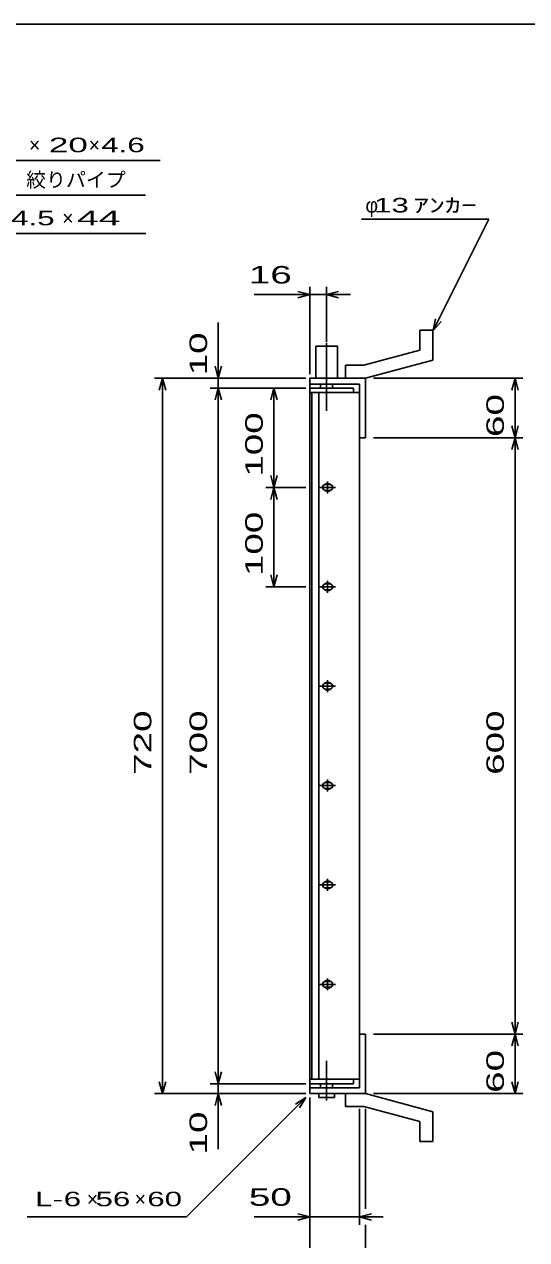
# Model space of a CAD drawing. Units: millimetres, scale not verified. Extents: x -1456 to 1389, y -1026 to 839.
# Drawn here: x -416 to 89, y -384 to 839 of the extents above; entities that cross this region are included whole.
import ezdxf
from ezdxf.enums import TextEntityAlignment as Align

# ---------------------------------------------------------------- set-up
doc = ezdxf.new("R2010")
doc.units = ezdxf.units.MM
doc.header["$LTSCALE"] = 8
doc.linetypes.add('LONG_DASHED_DOTTED', pattern=[15.25, 12, -1.5, 0.25, -1.5])
for name, color, linetype, lineweight in [('0_2', 150, 'Continuous', 25), ('16', 3, 'Continuous', 25), ('19', 6, 'Continuous', 25), ('22', 2, 'Continuous', 25)]:
    doc.layers.add(name, color=color, linetype=linetype, lineweight=lineweight)
doc.styles.add('ベクトル', font='')
doc.styles.get('ベクトル').set_extended_font_data('ベクトル')

msp = doc.modelspace()

# ---------------------------------------------------------------- linework, layer by layer
at = {"layer": '0_2'}
msp.add_line((-1379.2, 838.8), (1388.8, 838.8), dxfattribs=at)
at = {"layer": '16'}
for p, q in [((-85, 472.8), (-129, 472.8)), ((-129, 472.8), (-129, 468.3)), ((-129, 468.3), (-85, 468.3)), ((-129, 468.3), (-129, -222.7)), ((-79, 468.3), (-129, 468.3)), ((-127, 468.3), (-127, -222.7)), ((-120, -222.7), (-120, 468.3)), ((-85, 468.3), (-85, 472.8)), ((-79, -222.7), (-79, 468.3)), ((-119, 372.8), (-103, 372.8)), ((-109, 375.8), (-113, 375.8)), ((-113, 369.8), (-109, 369.8)), ((-111, 378.8), (-111, 366.8)), ((-119, 272.8), (-103, 272.8)), ((-109, 275.8), (-113, 275.8)), ((-113, 269.8), (-109, 269.8)), ((-111, 278.8), (-111, 266.8)), ((-119, 172.8), (-103, 172.8)), ((-109, 175.8), (-113, 175.8)), ((-111, 178.8), (-111, 166.8)), ((-113, 169.8), (-109, 169.8)), ((-109, 75.8), (-113, 75.8)), ((-111, 78.8), (-111, 66.8)), ((-119, 72.8), (-103, 72.8)), ((-113, 69.8), (-109, 69.8)), ((-109, -24.2), (-113, -24.2)), ((-111, -21.2), (-111, -33.2)), ((-119, -27.2), (-103, -27.2)), ((-113, -30.2), (-109, -30.2)), ((-111, -121.2), (-111, -133.2)), ((-119, -127.2), (-103, -127.2)), ((-109, -124.2), (-113, -124.2)), ((-113, -130.2), (-109, -130.2)), ((-129, -222.7), (-85, -222.7)), ((-129, -227.2), (-129, -222.7)), ((-129, -222.7), (-79, -222.7)), ((-85, -227.2), (-129, -227.2)), ((-85, -222.7), (-85, -227.2))]:
    msp.add_line(p, q, dxfattribs=at)
for centre, radius, start, end in [((-113, 372.8), 3, 90, 270), ((-111, 372.8), 4, 46.6, 133.4), ((-111, 372.8), 4, 226.6, 313.4), ((-109, 372.8), 3, 270, 90), ((-113, 272.8), 3, 90, 270), ((-111, 272.8), 4, 46.6, 133.4), ((-111, 272.8), 4, 226.6, 313.4), ((-109, 272.8), 3, 270, 90), ((-113, 172.8), 3, 90, 270), ((-111, 172.8), 4, 46.6, 133.4), ((-109, 172.8), 3, 270, 90), ((-111, 172.8), 4, 226.6, 313.4), ((-113, 72.8), 3, 90, 270), ((-111, 72.8), 4, 46.6, 133.4), ((-109, 72.8), 3, 270, 90), ((-111, 72.8), 4, 226.6, 313.4), ((-113, -27.2), 3, 90, 270), ((-111, -27.2), 4, 46.6, 133.4), ((-109, -27.2), 3, 270, 90), ((-111, -27.2), 4, 226.6, 313.4), ((-113, -127.2), 3, 90, 270), ((-111, -127.2), 4, 46.6, 133.4), ((-111, -127.2), 4, 226.6, 313.4), ((-109, -127.2), 3, 270, 90)]:
    msp.add_arc(centre, radius, start, end, dxfattribs=at)
at = {"layer": '19'}
for p, q in [((-18.39, 530.92), (-5.39, 530.92)), ((-18.39, 510.9), (-18.39, 530.92)), ((-5.39, 500.92), (-5.39, 530.92)), ((-123, 482.8), (-123, 514.8)), ((-123, 514.8), (-101, 514.8)), ((-101, 514.8), (-101, 482.8)), ((-18.39, 510.9), (-74.72, 495.81)), ((-93.01, 495.81), (-74.72, 495.81)), ((-93.01, 482.81), (-93.01, 495.81)), ((-73, 482.8), (-5.39, 500.92)), ((-129, 472.8), (-129, 482.8)), ((-129, 476.8), (-129, 482.8)), ((-129, 482.8), (-73, 482.8)), ((-93, 482.8), (-73, 482.8)), ((-73, 482.8), (-73, 422.8)), ((-79, 476.8), (-129, 476.8)), ((-118, 472.8), (-118, 476.8)), ((-106, 476.8), (-106, 472.8)), ((-79, 422.8), (-79, 476.8)), ((-73, 422.8), (-79, 422.8)), ((-73, -177.2), (-79, -177.2)), ((-79, -177.2), (-79, -231.2)), ((-73, -237.2), (-73, -177.2)), ((-129, -231.2), (-129, -221.2)), ((-129, -231.2), (-129, -237.2)), ((-79, -231.2), (-129, -231.2)), ((-118, -227.2), (-118, -231.2)), ((-106, -231.2), (-106, -227.2)), ((-129, -237.2), (-73, -237.2)), ((-120, -237.2), (-120, -241.2)), ((-120, -241.2), (-104, -241.2)), ((-104, -241.2), (-104, -237.2)), ((-93.01, -250.21), (-93.01, -237.21)), ((-93, -237.2), (-73, -237.2)), ((-73, -237.2), (-5.39, -255.32)), ((-93.01, -250.21), (-74.72, -250.21)), ((-18.39, -265.3), (-74.72, -250.21)), ((-5.39, -285.32), (-5.39, -255.32)), ((-18.39, -285.32), (-18.39, -265.3)), ((-18.39, -285.32), (-5.39, -285.32))]:
    msp.add_line(p, q, dxfattribs=at)
at = {"layer": '19', "linetype": 'LONG_DASHED_DOTTED'}
for p, q in [((-112, 517.8), (-112, 449.8)), ((-112, -244.2), (-112, -204.2))]:
    msp.add_line(p, q, dxfattribs=at)
at = {"layer": '22', "color": 4}
for p, q in [((-663.25, 701.8), (-279.25, 701.8)), ((-646, 666.8), (-294, 666.8)), ((-77, 642.8), (51, 642.8)), ((-5, 530.8), (51, 642.8)), ((-629.8, 628.3), (-293.8, 628.3)), ((-129, 486.8), (-129, 574.8)), ((-112, 518.8), (-112, 574.8)), ((-185, 566.8), (-129, 566.8)), ((-129, 566.8), (-141, 570)), ((-141, 563.6), (-129, 566.8)), ((-129, 566.8), (-112, 566.8)), ((-112, 566.8), (-100, 570)), ((-100, 563.6), (-112, 566.8)), ((-112, 566.8), (-88, 566.8)), ((-221, 482.8), (-221, 538.8)), ((-5, 530.8), (-2.6, 542.48)), ((-5, 530.8), (3, 539.6)), ((-221, 482.8), (-224.2, 494.8)), ((-217.8, 494.8), (-221, 482.8)), ((-285, 482.8), (-133, 482.8)), ((-280.2, 470.8), (-277, 482.8)), ((-273.8, 470.8), (-277, 482.8)), ((-277, -237.2), (-277, 482.8)), ((-133, 482.8), (-229, 482.8)), ((-221, 482.8), (-221, 472.8)), ((-65, 482.8), (85.4, 482.8)), ((74.2, 470.8), (77.4, 482.8)), ((80.6, 470.8), (77.4, 482.8)), ((77.4, 422.8), (77.4, 482.8)), ((-229, 472.8), (-133, 472.8)), ((-224.2, 460.8), (-221, 472.8)), ((-217.8, 460.8), (-221, 472.8)), ((-221, -227.2), (-221, 472.8)), ((-133, 472.8), (-173, 472.8)), ((-165, 472.8), (-168.2, 460.8)), ((-161.8, 460.8), (-165, 472.8)), ((-165, 472.8), (-165, 372.8)), ((77.4, 422.8), (74.2, 434.8)), ((77.4, 422.8), (80.6, 434.8)), ((-65, 422.8), (85.4, 422.8)), ((74.2, 410.8), (77.4, 422.8)), ((80.6, 410.8), (77.4, 422.8)), ((77.4, -177.2), (77.4, 422.8)), ((-165, 372.8), (-168.2, 384.8)), ((-161.8, 384.8), (-165, 372.8)), ((-173, 372.8), (-133, 372.8)), ((-165, 372.8), (-168.2, 360.8)), ((-161.8, 360.8), (-165, 372.8)), ((-165, 372.8), (-165, 272.8)), ((-165, 272.8), (-168.2, 284.8)), ((-161.8, 284.8), (-165, 272.8)), ((-173, 272.8), (-133, 272.8)), ((77.4, -177.2), (74.2, -165.2)), ((77.4, -177.2), (80.6, -165.2)), ((-65, -177.2), (85.4, -177.2)), ((74.2, -189.2), (77.4, -177.2)), ((80.6, -189.2), (77.4, -177.2)), ((77.4, -237.2), (77.4, -177.2)), ((-221, -227.2), (-224.2, -215.2)), ((-221, -227.2), (-217.8, -215.2)), ((-277, -237.2), (-280.2, -225.2)), ((-277, -237.2), (-273.8, -225.2)), ((-229, -227.2), (-133, -227.2)), ((-221, -237.2), (-221, -227.2)), ((77.4, -237.2), (74.2, -225.2)), ((77.4, -237.2), (80.6, -225.2)), ((-285, -237.2), (-133, -237.2)), ((-253, -361.2), (-133, -241.2)), ((-229, -237.2), (-133, -237.2)), ((-224.2, -249.2), (-221, -237.2)), ((-217.8, -249.2), (-221, -237.2)), ((-221, -293.2), (-221, -237.2)), ((-143.4, -247.6), (-133, -241.2)), ((-139.4, -251.6), (-133, -241.2)), ((-129, -369.2), (-129, -241.2)), ((-129, -425.2), (-129, -241.2)), ((-65, -237.2), (85.4, -237.2)), ((-79, -369.2), (-79, -252.6)), ((-73, -353.2), (-73, -252.6)), ((-413, -361.2), (-253, -361.2)), ((-185, -361.2), (-129, -361.2)), ((-129, -361.2), (-141, -358)), ((-141, -364.4), (-129, -361.2)), ((-129, -361.2), (-79, -361.2)), ((-79, -361.2), (-67, -358)), ((-67, -364.4), (-79, -361.2)), ((-79, -361.2), (-55, -361.2)), ((-73, -425.2), (-73, -369.2))]:
    msp.add_line(p, q, dxfattribs=at)

# ---------------------------------------------------------------- texts
at = {"layer": '22', "style": 'ベクトル'}
for s, p in [('×', (-411.25, 717.4)), ('×', (-351.25, 717.4)), ('絞りパイプ', (-414, 682.4)), ('φ', (-73, 656.8)), ('×', (-377.8, 643.9)), ('×', (-353, -343.2)), ('×', (-305, -343.2))]:
    msp.add_text(s, height=14.66, dxfattribs=at).set_placement(p, align=Align.MIDDLE_LEFT)
for s, height, width, p in [('20', 14.66, 1.8, (-391.25, 717.4)), (' 4.6 ', 14.66, 1.6, (-347.25, 717.4)), (' 13 ', 14.66, 1.6, (-73, 656.8)), ('ｱﾝｶｰ', 14.66, 1.6, (-25, 656.8)), (' 4.5 ', 14.66, 1.6, (-437.8, 643.9)), (' 44 ', 14.66, 2, (-373.8, 643.9)), (' 16 ', 17.6, 1.65, (-201, 586.8)), ('L-', 14.66, 1.6, (-405, -343.2)), (' 6 ', 14.66, 1.6, (-385, -343.2)), (' 56 ', 14.66, 1.6, (-353, -343.2)), (' 60 ', 14.66, 1.6, (-301, -343.2)), (' 50 ', 17.6, 1.65, (-201, -341.2))]:
    msp.add_text(s, height=height, dxfattribs=dict(at, width=width)).set_placement(p, align=Align.MIDDLE_LEFT)
at = {"layer": '22', "style": 'ベクトル', "width": 1.65}
for s, p in [(' 10 ', (-241, 474.8)), (' 60 ', (57.4, 412.8)), (' 100 ', (-185, 372.8)), (' 100 ', (-185, 272.8)), (' 720 ', (-297, 72.8)), (' 700 ', (-241, 72.8)), (' 600 ', (57.4, 72.8)), (' 60 ', (57.4, -247.2)), (' 10 ', (-241, -309.2))]:
    msp.add_text(s, height=17.6, rotation=90, dxfattribs=at).set_placement(p, align=Align.MIDDLE_LEFT)

doc.saveas('drawing.dxf')
